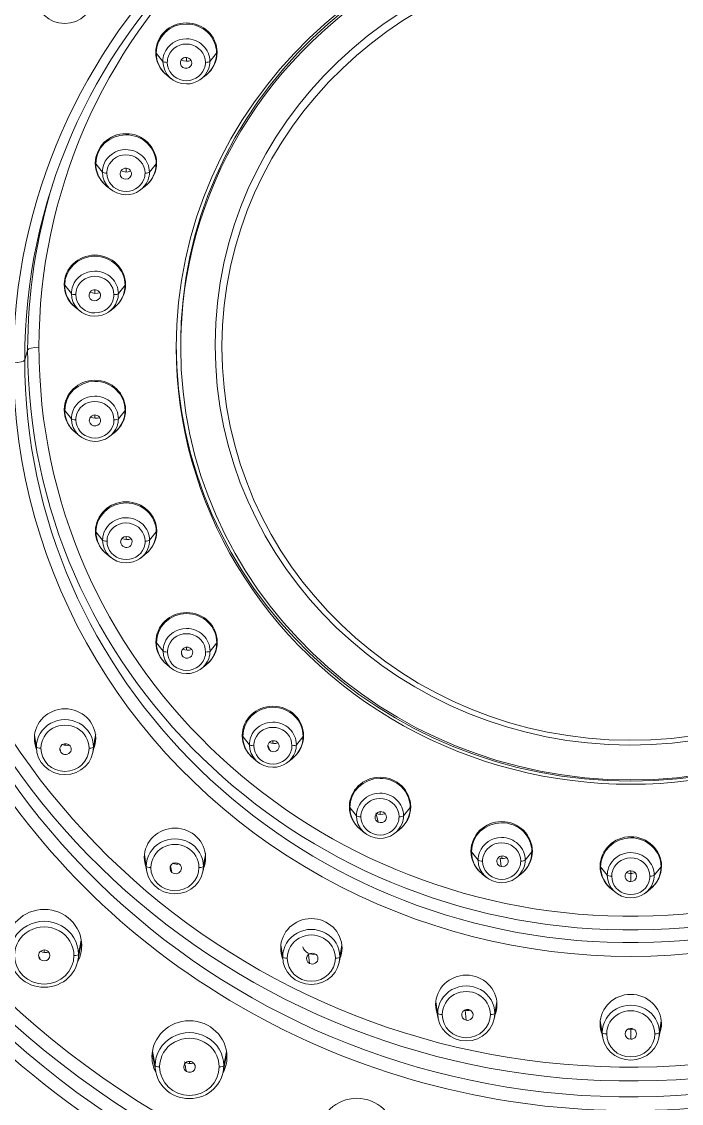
# Model space of a CAD drawing. Extents: x 12185 to 15344, y -91 to 2224.
# Drawn here: x 14121.05 to 14150.09, y 1134.63 to 1182.23 of the extents above; entities that cross this region are included whole.
import ezdxf

# ---------------------------------------------------------------- set-up
doc = ezdxf.new("R2010")
doc.units = 0
doc.header["$LTSCALE"] = 10
doc.header["$MEASUREMENT"] = 0
doc.layers.add('1', color=7, linetype='CONTINUOUS')

msp = doc.modelspace()

# ---------------------------------------------------------------- linework, layer by layer
at = {"layer": '1', "color": 7, "linetype": 'Continuous', "lineweight": 13}
for p, q in [((14126.976, 1180.846), (14126.957, 1180.949)), ((14126.976, 1180.846), (14127.268, 1180.478)), ((14128.306, 1180.654), (14128.306, 1180.48)), ((14129.633, 1180.846), (14129.337, 1180.478)), ((14129.633, 1180.846), (14129.652, 1180.946)), ((14124.317, 1175.971), (14124.298, 1176.074)), ((14124.317, 1175.971), (14124.609, 1175.603)), ((14125.647, 1175.774), (14125.647, 1175.609)), ((14126.974, 1175.971), (14126.678, 1175.603)), ((14126.974, 1175.971), (14126.994, 1176.071)), ((14122.949, 1170.625), (14122.93, 1170.728)), ((14122.949, 1170.625), (14123.241, 1170.257)), ((14125.606, 1170.625), (14125.31, 1170.257)), ((14125.606, 1170.625), (14125.625, 1170.725)), ((14124.279, 1170.426), (14124.279, 1170.269)), ((14121.318, 1167.774), (14121.189, 1167.34)), ((14122.932, 1165.222), (14122.951, 1165.119)), ((14123.243, 1164.751), (14122.951, 1165.119)), ((14124.281, 1164.919), (14124.281, 1164.771)), ((14125.312, 1164.751), (14125.608, 1165.119)), ((14125.627, 1165.219), (14125.608, 1165.119)), ((14124.323, 1159.773), (14124.304, 1159.876)), ((14124.323, 1159.773), (14124.615, 1159.405)), ((14125.654, 1159.573), (14125.653, 1159.434)), ((14126.98, 1159.773), (14126.684, 1159.405)), ((14126.98, 1159.773), (14127, 1159.873)), ((14126.967, 1155.001), (14126.986, 1154.898)), ((14127.278, 1154.53), (14126.986, 1154.898)), ((14129.347, 1154.53), (14129.643, 1154.898)), ((14129.662, 1154.998), (14129.643, 1154.898)), ((14128.127, 1154.322), (14128.084, 1154.432)), ((14128.316, 1154.7), (14128.316, 1154.569)), ((14121.703, 1150.303), (14121.621, 1150.832)), ((14130.784, 1150.777), (14130.765, 1150.879)), ((14130.784, 1150.777), (14131.076, 1150.409)), ((14132.114, 1150.583), (14132.114, 1150.459)), ((14133.441, 1150.777), (14133.145, 1150.409)), ((14133.441, 1150.777), (14133.461, 1150.876)), ((14122.781, 1150.078), (14122.739, 1150.253)), ((14122.965, 1150.456), (14122.965, 1150.387)), ((14131.972, 1150.162), (14131.893, 1150.393)), ((14135.478, 1147.752), (14135.497, 1147.649)), ((14138.174, 1147.749), (14138.154, 1147.649)), ((14135.789, 1147.281), (14135.497, 1147.649)), ((14136.742, 1147.008), (14136.652, 1147.359)), ((14136.828, 1147.461), (14136.827, 1147.343)), ((14137.858, 1147.281), (14138.154, 1147.649)), ((14140.851, 1145.697), (14140.832, 1145.799)), ((14143.508, 1145.697), (14143.528, 1145.796)), ((14126.541, 1145.054), (14126.459, 1145.583)), ((14140.851, 1145.697), (14141.144, 1145.329)), ((14142.157, 1145.043), (14142.107, 1145.413)), ((14142.182, 1145.516), (14142.181, 1145.401)), ((14143.508, 1145.697), (14143.213, 1145.329)), ((14127.668, 1144.791), (14127.61, 1145.08)), ((14127.803, 1145.211), (14127.803, 1145.156)), ((14146.535, 1145.033), (14146.516, 1145.136)), ((14146.535, 1145.033), (14146.827, 1144.665)), ((14147.866, 1144.863), (14147.865, 1144.745)), ((14149.192, 1145.033), (14148.896, 1144.665)), ((14149.192, 1145.033), (14149.212, 1145.133)), ((14147.865, 1144.745), (14147.862, 1144.382)), ((14123.557, 1141.185), (14123.679, 1141.812)), ((14132.462, 1141.599), (14132.544, 1141.07)), ((14135.146, 1141.594), (14135.061, 1141.07)), ((14122.051, 1141.266), (14122.051, 1141.376)), ((14133.729, 1140.783), (14133.673, 1141.172)), ((14133.806, 1141.235), (14133.806, 1141.189)), ((14139.282, 1139.112), (14139.363, 1138.583)), ((14141.966, 1139.107), (14141.88, 1138.583)), ((14140.611, 1138.286), (14140.579, 1138.725)), ((14140.625, 1138.757), (14140.625, 1138.717)), ((14146.521, 1138.267), (14146.603, 1137.738)), ((14149.205, 1138.262), (14149.119, 1137.738)), ((14147.864, 1137.881), (14147.861, 1137.445)), ((14147.865, 1137.928), (14147.865, 1137.881)), ((14126.929, 1136.285), (14126.811, 1136.919)), ((14129.949, 1136.285), (14130.071, 1136.912)), ((14128.443, 1136.377), (14128.443, 1136.475))]:
    msp.add_line(p, q, dxfattribs=at)
at = {"layer": '1', "color": 7, "linetype": 'Continuous', "lineweight": 18}
for p, q in [((14128.494, 1180.277), (14128.515, 1180.312)), ((14127.45, 1179.868), (14127.638, 1179.717)), ((14128.961, 1179.711), (14129.15, 1179.86)), ((14124.791, 1174.993), (14124.979, 1174.842)), ((14126.302, 1174.835), (14126.491, 1174.985)), ((14123.423, 1169.647), (14123.61, 1169.496)), ((14124.934, 1169.49), (14125.123, 1169.639)), ((14127.856, 1168.037), (14127.855, 1167.9)), ((14123.425, 1164.141), (14123.613, 1163.989)), ((14124.936, 1163.983), (14125.125, 1164.133)), ((14124.797, 1158.795), (14124.985, 1158.643)), ((14126.308, 1158.637), (14126.497, 1158.787)), ((14127.46, 1153.92), (14127.647, 1153.768)), ((14128.971, 1153.762), (14129.159, 1153.912)), ((14121.616, 1150.771), (14121.717, 1150.123)), ((14124.204, 1150.112), (14124.311, 1150.758)), ((14131.258, 1149.799), (14131.446, 1149.647)), ((14132.769, 1149.641), (14132.958, 1149.791)), ((14135.971, 1146.671), (14136.159, 1146.52)), ((14137.482, 1146.513), (14137.671, 1146.663)), ((14126.454, 1145.522), (14126.555, 1144.874)), ((14129.042, 1144.863), (14129.149, 1145.509)), ((14141.326, 1144.718), (14141.513, 1144.567)), ((14142.836, 1144.561), (14143.025, 1144.711)), ((14147.009, 1144.055), (14147.197, 1143.904)), ((14148.52, 1143.897), (14148.709, 1144.047)), ((14123.53, 1140.911), (14123.691, 1141.722)), ((14132.457, 1141.538), (14132.558, 1140.891)), ((14135.045, 1140.879), (14135.152, 1141.526)), ((14139.276, 1139.051), (14139.377, 1138.404)), ((14141.864, 1138.392), (14141.972, 1139.039)), ((14146.516, 1138.206), (14146.617, 1137.559)), ((14149.104, 1137.547), (14149.211, 1138.194)), ((14126.799, 1136.836), (14126.953, 1136.025)), ((14129.922, 1136.011), (14130.083, 1136.821))]:
    msp.add_line(p, q, dxfattribs=at)
for centre, major_axis, ratio, start_param, end_param in [((14147.84, 1164.676), (63.725, -0.283), 0.961683, 1.019372, 4.160314), ((14147.84, 1164.497), (-62.049, 0.276), 0.961673, 4.717025, 7.302344), ((14147.841, 1164.873), (49.268, -0.227), 0.961631, 0.018098, 3.146385), ((14147.845, 1165.696), (40.068, -0.185), 0.961631, 0.021159, 3.146385), ((14147.849, 1166.519), (32.869, -0.151), 0.961631, 0.024751, 3.146385), ((14147.853, 1167.34), (26.663, -0.123), 0.961631, 0.029403, 3.146385), ((14147.855, 1167.9), (20, -0.092), 0.961631, 0.004793, 3.146385), ((14147.856, 1168.037), (19.8, -0.091), 0.961631, 0.004793, 3.146385), ((14147.855, 1167.9), (-19.8, 0.091), 0.961631, 3.146385, 6.287978), ((14147.856, 1167.978), (-18.287, 0.084), 0.961631, 3.146385, 6.28362), ((14147.855, 1167.9), (-17.988, 0.083), 0.961631, 3.146385, 6.28362), ((14122.949, 1183.353), (-1.258, 0.006), 0.961631, 0.004793, 3.146385), ((14128.305, 1180.874), (1.35, -0.006), 0.961631, 0.004793, 3.146385), ((14128.304, 1180.846), (-1.328, 0.006), 0.961631, 4.717182, 6.287978), ((14128.304, 1180.846), (-1.328, 0.006), 0.961631, 3.146385, 4.717182), ((14128.303, 1180.478), (-1.034, 0.005), 0.961631, 4.717182, 5.944012), ((14128.303, 1180.478), (-1.034, 0.005), 0.961631, 3.146385, 4.717182), ((14128.305, 1180.874), (1.35, -0.006), 0.961631, 3.146385, 3.982835), ((14128.304, 1180.846), (-1.328, 0.006), 0.961631, 0.004793, 0.876781), ((14128.303, 1180.478), (-1.034, 0.005), 0.961631, 5.944012, 6.287978), ((14128.287, 1180.413), (-0.251, 0.002), 0.961577, 5.686806, 8.828398), ((14128.321, 1180.969), (-0.508, 0.003), 0.961577, 1.07264, 1.966177), ((14128.287, 1180.413), (-0.251, 0.002), 0.961577, 2.545213, 5.686806), ((14128.304, 1180.846), (-1.328, 0.006), 0.961631, 2.2648, 3.146385), ((14128.305, 1180.874), (1.35, -0.006), 0.961631, 5.413585, 6.287978), ((14128.303, 1180.478), (-1.034, 0.005), 0.961631, 0.004793, 1.575589), ((14128.303, 1180.478), (-1.034, 0.005), 0.961631, 1.575589, 2.802419), ((14128.303, 1180.478), (-1.034, 0.005), 0.961631, 2.802419, 3.146385), ((14125.646, 1175.999), (1.35, -0.006), 0.961631, 0.004793, 3.146385), ((14125.646, 1175.971), (-1.328, 0.006), 0.961631, 4.717182, 6.287978), ((14125.646, 1175.971), (-1.328, 0.006), 0.961631, 3.146385, 4.717182), ((14125.644, 1175.603), (-1.034, 0.005), 0.961631, 4.717182, 5.944012), ((14125.644, 1175.603), (-1.034, 0.005), 0.961631, 3.146385, 4.717182), ((14125.646, 1175.999), (1.35, -0.006), 0.961631, 3.146385, 3.977876), ((14125.646, 1175.971), (-1.328, 0.006), 0.961631, 0.004793, 0.876781), ((14125.644, 1175.603), (-1.034, 0.005), 0.961631, 5.944012, 6.287978), ((14125.634, 1175.534), (-0.251, 0.001), 0.961519, 2.786393, 5.927986), ((14125.646, 1175.971), (-1.328, 0.006), 0.961631, 2.2648, 3.146385), ((14125.646, 1175.999), (1.35, -0.006), 0.961631, 5.446031, 6.287978), ((14125.644, 1175.603), (-1.034, 0.005), 0.961631, 0.004793, 1.575589), ((14125.634, 1175.534), (-0.251, 0.001), 0.961519, 5.927986, 9.069578), ((14125.671, 1176.097), (-0.508, 0.003), 0.961519, 1.073879, 1.951365), ((14125.644, 1175.603), (-1.034, 0.005), 0.961631, 2.802419, 3.146385), ((14147.855, 1167.774), (-26.537, 0.122), 0.961631, 5.998927, 6.287978), ((14125.644, 1175.603), (-1.034, 0.005), 0.961631, 1.575589, 2.802419), ((14124.277, 1170.653), (1.35, -0.006), 0.961631, 0.004793, 3.146385), ((14124.277, 1170.625), (-1.328, 0.006), 0.961631, 4.717182, 6.287978), ((14124.277, 1170.625), (-1.328, 0.006), 0.961631, 3.146385, 4.717182), ((14124.276, 1170.257), (-1.034, 0.005), 0.961631, 4.717182, 5.944012), ((14124.276, 1170.257), (-1.034, 0.005), 0.961631, 3.146385, 4.717182), ((14124.277, 1170.653), (1.35, -0.006), 0.961631, 3.146385, 3.950731), ((14124.277, 1170.625), (-1.328, 0.006), 0.961631, 0.004793, 0.876781), ((14124.276, 1170.257), (-1.034, 0.005), 0.961631, 5.944012, 6.287978), ((14124.277, 1170.625), (-1.328, 0.006), 0.961631, 2.2648, 3.146385), ((14124.277, 1170.653), (1.35, -0.006), 0.961631, 5.459039, 6.287978), ((14124.276, 1170.257), (-1.034, 0.005), 0.961631, 0.004793, 1.575589), ((14124.272, 1170.185), (-0.251, 0.001), 0.961486, 6.168873, 9.310465), ((14124.272, 1170.185), (-0.251, 0.001), 0.961486, 3.02728, 6.168873), ((14124.312, 1170.757), (-0.508, 0.003), 0.961486, 1.079541, 1.938816), ((14124.276, 1170.257), (-1.034, 0.005), 0.961631, 2.802419, 3.146385), ((14124.276, 1170.257), (-1.034, 0.005), 0.961631, 1.575589, 2.802419), ((14147.855, 1167.774), (-26.537, 0.122), 0.961631, 0.004793, 0.029403), ((14147.855, 1167.774), (-26.537, 0.122), 0.961631, 0.029403, 3.146385), ((14147.855, 1167.9), (20, -0.092), 0.961631, 3.146385, 6.287978), ((14147.856, 1168.037), (-20, 0.092), 0.961631, 0.004793, 3.146385), ((14147.855, 1167.9), (-19.8, 0.091), 0.961631, 0.004793, 3.146385), ((14147.856, 1167.978), (-18.287, 0.084), 0.961631, 0.000434, 0.004793), ((14147.856, 1167.978), (-18.287, 0.084), 0.961631, 0.004793, 3.142027), ((14147.855, 1167.9), (17.988, -0.083), 0.961631, 3.142027, 3.146385), ((14147.855, 1167.9), (-17.988, 0.083), 0.961631, 0.004793, 3.142027), ((14147.853, 1167.34), (26.663, -0.123), 0.961631, 3.170996, 6.287978), ((14147.851, 1167.086), (-32.731, 0.151), 0.961631, 0.024751, 3.146385), ((14147.848, 1166.263), (-39.931, 0.184), 0.961631, 0.021159, 3.146385), ((14147.849, 1166.519), (32.869, -0.151), 0.961631, 3.166344, 6.287978), ((14124.28, 1165.147), (1.35, -0.006), 0.961631, 0.004793, 3.146385), ((14124.279, 1165.119), (-1.328, 0.006), 0.961631, 4.717182, 6.287978), ((14124.279, 1165.119), (-1.328, 0.006), 0.961631, 3.146385, 4.717182), ((14147.844, 1165.44), (-49.131, 0.226), 0.961631, 0.018098, 3.146385), ((14147.845, 1165.696), (40.068, -0.185), 0.961631, 3.162751, 6.287978), ((14124.278, 1164.751), (-1.034, 0.005), 0.961631, 4.717182, 5.944012), ((14124.278, 1164.751), (-1.034, 0.005), 0.961631, 3.146385, 4.717182), ((14147.841, 1164.873), (49.268, -0.227), 0.961631, 3.159691, 6.287978), ((14124.28, 1165.147), (1.35, -0.006), 0.961631, 3.146385, 4.009244), ((14124.279, 1165.119), (-1.328, 0.006), 0.961631, 0.004793, 0.876781), ((14124.278, 1164.751), (-1.034, 0.005), 0.961631, 5.944012, 6.287978), ((14124.282, 1164.678), (-0.251, 0.001), 0.961487, 3.268065, 6.409658), ((14124.321, 1165.258), (-0.508, 0.002), 0.961487, 1.089418, 1.929107), ((14124.279, 1165.119), (-1.328, 0.006), 0.961631, 2.2648, 3.146385), ((14124.28, 1165.147), (1.35, -0.006), 0.961631, 5.430274, 6.287978), ((14124.278, 1164.751), (-1.034, 0.005), 0.961631, 0.004793, 1.575589), ((14124.282, 1164.678), (-0.251, 0.001), 0.961487, 0.126473, 3.268065), ((14124.278, 1164.751), (-1.034, 0.005), 0.961631, 1.575589, 2.802419), ((14124.278, 1164.751), (-1.034, 0.005), 0.961631, 2.802419, 3.146385), ((14125.652, 1159.801), (1.35, -0.006), 0.961631, 0.004793, 3.146385), ((14125.652, 1159.773), (-1.328, 0.006), 0.961631, 4.717182, 6.287978), ((14125.652, 1159.773), (-1.328, 0.006), 0.961631, 3.146385, 4.717182), ((14125.65, 1159.405), (-1.034, 0.005), 0.961631, 4.717182, 5.944012), ((14125.65, 1159.405), (-1.034, 0.005), 0.961631, 3.146385, 4.717182), ((14125.652, 1159.801), (1.35, -0.006), 0.961631, 3.146385, 3.978318), ((14125.652, 1159.773), (-1.328, 0.006), 0.961631, 0.004793, 0.876781), ((14125.65, 1159.405), (-1.034, 0.005), 0.961631, 5.944012, 6.287978), ((14125.662, 1159.332), (-0.251, 0.001), 0.961521, 3.508963, 6.650555), ((14125.652, 1159.773), (-1.328, 0.006), 0.961631, 2.2648, 3.146385), ((14125.652, 1159.801), (1.35, -0.006), 0.961631, 5.445344, 6.287978), ((14125.65, 1159.405), (-1.034, 0.005), 0.961631, 0.004793, 1.575589), ((14125.662, 1159.332), (-0.251, 0.001), 0.961521, 0.36737, 3.508963), ((14125.699, 1159.921), (-0.508, 0.002), 0.961521, 1.102895, 1.922997), ((14125.65, 1159.405), (-1.034, 0.005), 0.961631, 2.802419, 3.146385), ((14125.65, 1159.405), (-1.034, 0.005), 0.961631, 1.575589, 2.802419), ((14128.314, 1154.926), (1.35, -0.006), 0.961631, 0.004793, 3.146385), ((14128.314, 1154.898), (-1.328, 0.006), 0.961631, 4.717182, 6.287978), ((14128.314, 1154.898), (-1.328, 0.006), 0.961631, 3.146385, 4.717182), ((14128.313, 1154.53), (-1.034, 0.005), 0.961631, 4.717182, 5.944012), ((14128.313, 1154.53), (-1.034, 0.005), 0.961631, 3.146385, 4.717182), ((14128.314, 1154.926), (1.35, -0.006), 0.961631, 3.146385, 4.010176), ((14128.314, 1154.898), (-1.328, 0.006), 0.961631, 0.004793, 0.876781), ((14128.313, 1154.53), (-1.034, 0.005), 0.961631, 5.944012, 6.287978), ((14128.314, 1154.898), (-1.328, 0.006), 0.961631, 2.2648, 3.146385), ((14128.314, 1154.926), (1.35, -0.006), 0.961631, 5.428163, 6.287978), ((14128.313, 1154.53), (-1.034, 0.005), 0.961631, 0.004793, 1.575589), ((14128.332, 1154.46), (-0.251, 0.001), 0.96158, 3.750162, 6.891754), ((14128.332, 1154.46), (-0.251, 0.001), 0.96158, 0.608569, 3.750162), ((14128.366, 1155.056), (-0.508, 0.001), 0.96158, 1.119224, 1.920624), ((14128.313, 1154.53), (-1.034, 0.005), 0.961631, 2.802419, 3.146385), ((14128.313, 1154.53), (-1.034, 0.005), 0.961631, 1.575589, 2.802419), ((14122.963, 1150.689), (1.35, -0.006), 0.961631, 0.004793, 3.146385), ((14132.113, 1150.805), (1.35, -0.006), 0.961631, 0.004793, 3.146385), ((14132.112, 1150.777), (-1.328, 0.006), 0.961631, 4.717182, 6.287978), ((14132.112, 1150.777), (-1.328, 0.006), 0.961631, 3.146385, 4.717182), ((14122.961, 1150.303), (-1.258, 0.006), 0.961631, 3.146385, 6.287978), ((14132.111, 1150.409), (-1.034, 0.005), 0.961631, 4.717182, 5.944012), ((14132.111, 1150.409), (-1.034, 0.005), 0.961631, 3.146385, 4.717182), ((14122.963, 1150.689), (1.35, -0.006), 0.961631, 3.146385, 3.506982), ((14122.963, 1150.689), (1.35, -0.006), 0.961631, 5.91781, 6.287978), ((14132.113, 1150.805), (1.35, -0.006), 0.961631, 3.146385, 3.996874), ((14132.112, 1150.777), (-1.328, 0.006), 0.961631, 0.004793, 0.876781), ((14132.111, 1150.409), (-1.034, 0.005), 0.961631, 5.944012, 6.287978), ((14132.138, 1150.343), (-0.251, 0.001), 0.961651, 3.991784, 7.133377), ((14132.112, 1150.777), (-1.328, 0.006), 0.961631, 2.2648, 3.146385), ((14132.113, 1150.805), (1.35, -0.006), 0.961631, 5.408332, 6.287978), ((14122.961, 1150.303), (-1.258, 0.006), 0.961631, 0.004793, 3.146385), ((14122.987, 1150.216), (0.251, 0.001), 0.961424, 0.603064, 3.744655), ((14122.987, 1150.216), (0.251, 0.001), 0.961424, 3.744655, 6.886249), ((14123.051, 1150.833), (0.472, 0.001), 0.961424, 4.281031, 4.940864), ((14132.111, 1150.409), (-1.034, 0.005), 0.961631, 0.004793, 1.575589), ((14132.165, 1150.946), (-0.508, 0.001), 0.961651, 1.137252, 1.922503), ((14132.138, 1150.343), (-0.251, 0.001), 0.961651, 0.850191, 3.991784), ((14132.111, 1150.409), (-1.034, 0.005), 0.961631, 1.575589, 2.802419), ((14132.111, 1150.409), (-1.034, 0.005), 0.961631, 2.802419, 3.146385), ((14136.826, 1147.677), (1.35, -0.006), 0.961631, 0.004793, 3.146385), ((14136.826, 1147.649), (-1.328, 0.006), 0.961631, 4.717182, 6.287978), ((14136.826, 1147.649), (-1.328, 0.006), 0.961631, 3.146385, 4.717182), ((14136.824, 1147.281), (-1.034, 0.005), 0.961631, 4.717182, 5.944012), ((14136.824, 1147.281), (-1.034, 0.005), 0.961631, 3.146385, 4.717182), ((14136.826, 1147.677), (1.35, -0.006), 0.961631, 3.146385, 4.014496), ((14136.826, 1147.677), (1.35, -0.006), 0.961631, 5.408087, 6.287978), ((14136.826, 1147.649), (-1.328, 0.006), 0.961631, 0.004793, 0.876781), ((14136.824, 1147.281), (-1.034, 0.005), 0.961631, 5.944012, 6.287978), ((14136.824, 1147.281), (-1.034, 0.005), 0.961631, 0.004793, 1.575589), ((14136.858, 1147.221), (-0.251, 0.001), 0.961717, 4.233856, 7.375449), ((14136.878, 1147.829), (-0.508, 0.002), 0.961717, 1.092262, 1.928661), ((14136.858, 1147.221), (-0.251, 0.001), 0.961717, 1.092264, 4.233856), ((14136.826, 1147.649), (-1.328, 0.006), 0.961631, 2.2648, 3.146385), ((14136.824, 1147.281), (-1.034, 0.005), 0.961631, 2.802419, 3.146385), ((14127.801, 1145.44), (1.35, -0.006), 0.961631, 0.004793, 3.146385), ((14136.824, 1147.281), (-1.034, 0.005), 0.961631, 1.575589, 2.802419), ((14142.18, 1145.725), (1.35, -0.006), 0.961631, 0.004793, 3.146385), ((14142.18, 1145.697), (-1.328, 0.006), 0.961631, 4.717182, 6.287978), ((14142.18, 1145.697), (-1.328, 0.006), 0.961631, 3.146385, 4.717182), ((14127.799, 1145.054), (-1.258, 0.006), 0.961631, 3.146385, 6.287978), ((14142.178, 1145.329), (-1.034, 0.005), 0.961631, 4.717182, 5.944012), ((14142.178, 1145.329), (-1.034, 0.005), 0.961631, 3.146385, 4.717182), ((14147.864, 1145.061), (1.35, -0.006), 0.961631, 0.004793, 3.146385), ((14147.864, 1145.033), (-1.328, 0.006), 0.961631, 4.717182, 6.287978), ((14147.864, 1145.033), (-1.328, 0.006), 0.961631, 3.146385, 4.717182), ((14127.801, 1145.44), (1.35, -0.006), 0.961631, 3.146385, 3.506982), ((14127.801, 1145.44), (1.35, -0.006), 0.961631, 5.91781, 6.287978), ((14142.18, 1145.725), (1.35, -0.006), 0.961631, 3.146385, 3.963494), ((14142.18, 1145.697), (-1.328, 0.006), 0.961631, 0.004793, 0.876781), ((14142.178, 1145.329), (-1.034, 0.005), 0.961631, 5.944012, 6.287978), ((14142.178, 1145.329), (-1.034, 0.005), 0.961631, 0.004793, 1.575589), ((14142.217, 1145.277), (-0.25, 0.001), 0.961764, 4.476301, 7.617894), ((14142.228, 1145.888), (-0.508, 0.002), 0.961764, 1.334707, 1.938728), ((14142.217, 1145.277), (-0.25, 0.001), 0.961764, 1.334709, 4.476301), ((14142.18, 1145.697), (-1.328, 0.006), 0.961631, 2.2648, 3.146385), ((14142.18, 1145.725), (1.35, -0.006), 0.961631, 5.509747, 6.287978), ((14142.178, 1145.329), (-1.034, 0.005), 0.961631, 2.802419, 3.146385), ((14147.862, 1144.665), (-1.034, 0.005), 0.961631, 4.717182, 5.944012), ((14147.862, 1144.665), (-1.034, 0.005), 0.961631, 3.146385, 4.717182), ((14127.799, 1145.054), (-1.258, 0.006), 0.961631, 0.004793, 3.146385), ((14127.834, 1144.972), (0.251, 0.001), 0.961705, 0.844328, 3.98592), ((14127.834, 1144.972), (0.251, 0.001), 0.961705, 3.98592, 7.127514), ((14127.886, 1145.603), (0.472, 0.002), 0.961705, 4.326437, 4.934531), ((14142.178, 1145.329), (-1.034, 0.005), 0.961631, 1.575589, 2.802419), ((14147.864, 1145.061), (1.35, -0.006), 0.961631, 3.146385, 3.976944), ((14147.864, 1145.033), (-1.328, 0.006), 0.961631, 0.004793, 0.876781), ((14147.862, 1144.665), (-1.034, 0.005), 0.961631, 5.944012, 6.287978), ((14147.862, 1144.623), (-0.25, 0.001), 0.96178, 4.717202, 7.858795), ((14147.862, 1144.623), (-0.25, 0.001), 0.96178, 1.57561, 4.717202), ((14147.864, 1145.033), (-1.328, 0.006), 0.961631, 2.2648, 3.146385), ((14147.864, 1145.061), (1.35, -0.006), 0.961631, 5.430372, 6.287978), ((14147.862, 1144.665), (-1.034, 0.005), 0.961631, 0.004793, 1.575589), ((14147.864, 1145.234), (-0.508, 0.002), 0.96178, 1.189977, 1.575608), ((14147.864, 1145.234), (-0.508, 0.002), 0.96178, 1.575608, 1.952206), ((14147.862, 1144.665), (-1.034, 0.005), 0.961631, 2.802419, 3.146385), ((14147.862, 1144.665), (-1.034, 0.005), 0.961631, 1.575589, 2.802419), ((14122.048, 1141.572), (1.65, -0.008), 0.961631, 0.004793, 3.146385), ((14122.047, 1141.185), (-1.51, 0.007), 0.961631, 3.146385, 6.287978), ((14133.804, 1141.456), (1.35, -0.006), 0.961631, 0.004793, 3.146385), ((14133.802, 1141.07), (-1.258, 0.006), 0.961631, 3.146385, 6.287978), ((14122.048, 1141.572), (1.65, -0.008), 0.961631, 5.810505, 6.287978), ((14133.882, 1141.637), (0.472, 0.001), 0.961971, 3.422431, 4.228985), ((14122.047, 1141.185), (-1.51, 0.007), 0.961631, 0.004793, 3.146385), ((14122.048, 1141.134), (0.252, 0.003), 0.96162, 0.772315, 3.913908), ((14122.048, 1141.134), (0.252, 0.003), 0.96162, 3.913908, 7.0555), ((14122.13, 1141.787), (0.547, 0.007), 0.96162, 4.231255, 4.92751), ((14133.804, 1141.456), (1.35, -0.006), 0.961631, 3.146385, 3.506982), ((14133.802, 1141.07), (-1.258, 0.006), 0.961631, 0.004793, 3.146385), ((14133.845, 1140.997), (0.251, 0), 0.961971, 1.087396, 4.228987), ((14133.882, 1141.637), (0.472, 0.001), 0.961971, 4.228985, 4.938054), ((14133.845, 1140.997), (0.251, 0), 0.961971, 4.228987, 7.370581), ((14133.804, 1141.456), (1.35, -0.006), 0.961631, 5.91781, 6.287978), ((14140.624, 1138.97), (1.35, -0.006), 0.961631, 0.004793, 3.146385), ((14140.622, 1138.583), (-1.258, 0.006), 0.961631, 3.146385, 6.287978), ((14147.863, 1138.124), (1.35, -0.006), 0.961631, 0.004793, 3.146385), ((14140.624, 1138.97), (1.35, -0.006), 0.961631, 3.146385, 3.506982), ((14140.671, 1138.52), (-0.251, 0), 0.962158, 4.473579, 7.615171), ((14140.691, 1139.166), (-0.472, 0), 0.962158, 1.331983, 1.810783), ((14140.671, 1138.52), (-0.251, 0), 0.962158, 1.331986, 4.473579), ((14140.624, 1138.97), (1.35, -0.006), 0.961631, 5.91781, 6.287978), ((14147.861, 1137.738), (-1.258, 0.006), 0.961631, 3.146385, 6.287978), ((14128.44, 1136.672), (1.65, -0.008), 0.961631, 0.004793, 3.146385), ((14140.622, 1138.583), (-1.258, 0.006), 0.961631, 0.004793, 3.146385), ((14128.439, 1136.285), (-1.51, 0.007), 0.961631, 3.146385, 6.287978), ((14147.863, 1138.124), (1.35, -0.006), 0.961631, 3.146385, 3.506982), ((14147.861, 1137.738), (-1.258, 0.006), 0.961631, 0.004793, 3.146385), ((14147.861, 1137.686), (-0.251, 0.001), 0.962224, 4.71726, 7.858851), ((14147.864, 1138.335), (-0.472, 0.002), 0.962224, 1.306813, 1.575664), ((14147.861, 1137.686), (-0.251, 0.001), 0.962224, 1.575666, 4.71726), ((14147.864, 1138.335), (-0.472, 0.002), 0.962224, 1.575664, 1.835975), ((14147.863, 1138.124), (1.35, -0.006), 0.961631, 5.91781, 6.287978), ((14128.44, 1136.672), (1.65, -0.008), 0.961631, 3.146385, 3.614286), ((14128.439, 1136.285), (-1.51, 0.007), 0.961631, 0.004793, 3.146385), ((14128.441, 1136.233), (0.252, 0.003), 0.962207, 0.998356, 4.13995), ((14128.503, 1136.901), (0.547, 0.006), 0.962207, 4.139948, 4.941201), ((14128.441, 1136.233), (0.252, 0.003), 0.962207, 4.13995, 7.281542), ((14128.44, 1136.672), (1.65, -0.008), 0.961631, 5.810505, 6.287978), ((14135.806, 1133.261), (1.65, -0.008), 0.961631, 0.004793, 3.146385)]:
    msp.add_ellipse(centre, major_axis=major_axis, ratio=ratio, start_param=start_param, end_param=end_param, dxfattribs=at)
at = {"layer": '1', "color": 7, "linetype": 'Continuous', "lineweight": 13}
for centre, major_axis, ratio, start_param, end_param in [((14147.841, 1164.745), (49.767, -0.229), 0.961631, 0.004793, 3.146385), ((14147.844, 1165.568), (48.632, -0.224), 0.961631, 2.067259, 3.146385), ((14147.844, 1165.568), (40.567, -0.187), 0.961631, 0.004793, 3.146385), ((14147.848, 1166.391), (39.432, -0.182), 0.961631, 2.068065, 3.146385), ((14147.848, 1166.391), (33.367, -0.154), 0.961631, 0.004793, 3.146385), ((14147.852, 1167.214), (32.232, -0.149), 0.961631, 2.069031, 3.146385), ((14147.852, 1167.214), (27.161, -0.125), 0.961631, 0.004793, 3.146385), ((14147.855, 1167.9), (-26.038, 0.12), 0.961631, 3.170996, 6.287978), ((14128.303, 1180.435), (-0.839, 0.004), 0.961631, 3.146385, 5.944012), ((14128.303, 1180.435), (-0.839, 0.004), 0.961631, 5.944012, 6.287978), ((14127.464, 1180.49), (0.2, 0), 0.274342, 3.356111, 4.711022), ((14128.303, 1180.435), (-0.839, 0.004), 0.961631, 0.004793, 2.802419), ((14128.303, 1180.435), (-0.839, 0.004), 0.961631, 2.802419, 3.146385), ((14129.142, 1180.49), (-0.2, 0), 0.274342, 1.569429, 2.92434), ((14125.644, 1175.56), (-0.839, 0.004), 0.961631, 3.146385, 5.944012), ((14125.644, 1175.56), (-0.839, 0.004), 0.961631, 5.944012, 6.287978), ((14124.805, 1175.615), (0.2, 0), 0.274342, 3.356111, 4.711022), ((14125.644, 1175.56), (-0.839, 0.004), 0.961631, 0.004793, 2.802419), ((14125.644, 1175.56), (-0.839, 0.004), 0.961631, 2.802419, 3.146385), ((14126.483, 1175.615), (-0.2, 0), 0.274342, 1.569429, 2.92434), ((14124.275, 1170.214), (-0.839, 0.004), 0.961631, 3.146385, 5.944012), ((14123.437, 1170.269), (0.2, 0), 0.274342, 3.356111, 4.711022), ((14124.275, 1170.214), (-0.839, 0.004), 0.961631, 5.944012, 6.287978), ((14124.275, 1170.214), (-0.839, 0.004), 0.961631, 0.004793, 2.802419), ((14124.275, 1170.214), (-0.839, 0.004), 0.961631, 2.802419, 3.146385), ((14125.115, 1170.269), (-0.2, 0), 0.274342, 1.569429, 2.92434), ((14121.816, 1167.763), (-0.5, 0), 0.274342, 4.711022, 6.201988), ((14147.855, 1167.9), (-26.038, 0.12), 0.961631, 0.004793, 0.029403), ((14147.855, 1167.9), (-26.038, 0.12), 0.961631, 0.029403, 3.146385), ((14147.852, 1167.214), (32.232, -0.149), 0.961631, 3.166344, 6.287978), ((14120.691, 1167.351), (0.5, 0), 0.274342, 4.711022, 6.201988), ((14147.852, 1167.214), (27.161, -0.125), 0.961631, 3.146385, 6.287978), ((14147.853, 1167.34), (26.663, -0.123), 0.961631, 3.146385, 3.170996), ((14147.848, 1166.391), (39.432, -0.182), 0.961631, 3.162696, 6.287978), ((14147.848, 1166.391), (33.367, -0.154), 0.961631, 3.146385, 6.287978), ((14147.844, 1165.568), (48.632, -0.224), 0.961631, 3.159651, 6.287978), ((14147.844, 1165.568), (40.567, -0.187), 0.961631, 3.146385, 6.287978), ((14124.278, 1164.708), (-0.839, 0.004), 0.961631, 3.146385, 5.944012), ((14124.278, 1164.708), (-0.839, 0.004), 0.961631, 5.944012, 6.287978), ((14147.841, 1164.745), (49.767, -0.229), 0.961631, 3.146385, 6.287978), ((14123.439, 1164.763), (-0.2, 0), 0.274342, 0.214518, 1.569429), ((14124.278, 1164.708), (-0.839, 0.004), 0.961631, 0.004793, 2.802419), ((14124.278, 1164.708), (-0.839, 0.004), 0.961631, 2.802419, 3.146385), ((14125.117, 1164.763), (0.2, 0), 0.274342, 4.711022, 6.065932), ((14125.65, 1159.362), (-0.839, 0.004), 0.961631, 3.146385, 5.944012), ((14125.65, 1159.362), (-0.839, 0.004), 0.961631, 5.944012, 6.287978), ((14124.811, 1159.417), (0.2, 0), 0.274342, 3.356111, 4.711022), ((14125.65, 1159.362), (-0.839, 0.004), 0.961631, 0.004793, 2.802419), ((14125.65, 1159.362), (-0.839, 0.004), 0.961631, 2.802419, 3.146385), ((14126.489, 1159.417), (-0.2, 0), 0.274342, 1.569429, 2.92434), ((14128.312, 1154.487), (-0.839, 0.004), 0.961631, 3.146385, 5.944012), ((14127.473, 1154.542), (-0.2, 0), 0.274342, 0.214518, 1.569429), ((14128.312, 1154.487), (-0.839, 0.004), 0.961631, 5.944012, 6.287978), ((14128.312, 1154.487), (-0.839, 0.004), 0.961631, 0.004793, 2.802419), ((14128.312, 1154.487), (-0.839, 0.004), 0.961631, 2.802419, 3.146385), ((14129.152, 1154.542), (0.2, 0), 0.274342, 4.711022, 6.065932), ((14122.961, 1150.25), (-1.059, 0.005), 0.961631, 3.146385, 6.287978), ((14132.111, 1150.366), (-0.839, 0.004), 0.961631, 3.146385, 5.944012), ((14132.111, 1150.366), (-0.839, 0.004), 0.961631, 5.944012, 6.287978), ((14121.903, 1150.305), (0.2, 0), 0.274342, 3.183859, 4.711022), ((14122.961, 1150.25), (-1.059, 0.005), 0.961631, 0.004793, 3.146385), ((14124.02, 1150.305), (-0.2, 0), 0.274342, 1.569429, 3.096592), ((14131.272, 1150.421), (0.2, 0), 0.274342, 3.356111, 4.711022), ((14132.111, 1150.366), (-0.839, 0.004), 0.961631, 0.004793, 2.802419), ((14132.111, 1150.366), (-0.839, 0.004), 0.961631, 2.802419, 3.146385), ((14132.95, 1150.421), (-0.2, 0), 0.274342, 1.569429, 2.92434), ((14136.824, 1147.238), (-0.839, 0.004), 0.961631, 3.146385, 5.944012), ((14135.985, 1147.293), (-0.2, 0), 0.274342, 0.214518, 1.569429), ((14136.824, 1147.238), (-0.839, 0.004), 0.961631, 5.944012, 6.287978), ((14136.824, 1147.238), (-0.839, 0.004), 0.961631, 0.004793, 2.802419), ((14136.824, 1147.238), (-0.839, 0.004), 0.961631, 2.802419, 3.146385), ((14137.663, 1147.293), (0.2, 0), 0.274342, 4.711022, 6.065932), ((14127.799, 1145.001), (-1.059, 0.005), 0.961631, 3.146385, 6.287978), ((14142.178, 1145.286), (-0.839, 0.004), 0.961631, 3.146385, 5.944012), ((14141.339, 1145.341), (0.2, 0), 0.274342, 3.356111, 4.711022), ((14142.178, 1145.286), (-0.839, 0.004), 0.961631, 5.944012, 6.287978), ((14143.017, 1145.341), (-0.2, 0), 0.274342, 1.569429, 2.92434), ((14147.862, 1144.622), (-0.839, 0.004), 0.961631, 3.146385, 5.944012), ((14126.741, 1145.056), (0.2, 0), 0.274342, 3.183859, 4.711022), ((14127.799, 1145.001), (-1.059, 0.005), 0.961631, 0.004793, 3.146385), ((14128.858, 1145.056), (-0.2, 0), 0.274342, 1.569429, 3.096592), ((14142.178, 1145.286), (-0.839, 0.004), 0.961631, 0.004793, 2.802419), ((14142.178, 1145.286), (-0.839, 0.004), 0.961631, 2.802419, 3.146385), ((14147.862, 1144.622), (-0.839, 0.004), 0.961631, 5.944012, 6.287978), ((14147.023, 1144.677), (0.2, 0), 0.274342, 3.356111, 4.711022), ((14147.862, 1144.622), (-0.839, 0.004), 0.961631, 0.004793, 2.802419), ((14147.862, 1144.622), (-0.839, 0.004), 0.961631, 2.802419, 3.146385), ((14148.701, 1144.677), (-0.2, 0), 0.274342, 1.569429, 2.92434), ((14122.046, 1141.133), (-1.31, 0.006), 0.961631, 3.146385, 6.287978), ((14133.802, 1141.018), (-1.059, 0.005), 0.961631, 3.146385, 6.287978), ((14122.046, 1141.133), (-1.31, 0.006), 0.961631, 0.004793, 3.146385), ((14123.357, 1141.188), (-0.2, 0), 0.274342, 1.569429, 3.087865), ((14132.744, 1141.072), (-0.2, 0), 0.274342, 0.042266, 1.569429), ((14133.802, 1141.018), (-1.059, 0.005), 0.961631, 0.004793, 3.146385), ((14134.861, 1141.072), (0.2, 0), 0.274342, 4.711022, 6.238185), ((14140.622, 1138.531), (-1.059, 0.005), 0.961631, 3.146385, 6.287978), ((14147.861, 1137.686), (-1.059, 0.005), 0.961631, 3.146385, 6.287978), ((14139.563, 1138.586), (-0.2, 0), 0.274342, 0.042266, 1.569429), ((14140.622, 1138.531), (-1.059, 0.005), 0.961631, 0.004793, 3.146385), ((14141.68, 1138.586), (0.2, 0), 0.274342, 4.711022, 6.238185), ((14146.803, 1137.74), (-0.2, 0), 0.274342, 0.042266, 1.569429), ((14147.861, 1137.686), (-1.059, 0.005), 0.961631, 0.004793, 3.146385), ((14148.92, 1137.74), (0.2, 0), 0.274342, 4.711022, 6.238185), ((14128.438, 1136.233), (-1.31, 0.006), 0.961631, 3.146385, 6.287978), ((14127.128, 1136.287), (0.2, 0), 0.274342, 3.192585, 4.711022), ((14129.749, 1136.287), (-0.2, 0), 0.274342, 1.569429, 3.087865), ((14128.438, 1136.233), (-1.31, 0.006), 0.961631, 0.004793, 3.146385)]:
    msp.add_ellipse(centre, major_axis=major_axis, ratio=ratio, start_param=start_param, end_param=end_param, dxfattribs=at)
at = {"layer": '1', "color": 7, "linetype": 'Continuous', "lineweight": 18}
for points, knots in [([(14147.782, 1227.607), (14146.036, 1227.606), (14144.291, 1227.537), (14140.811, 1227.264), (14139.076, 1227.06), (14135.631, 1226.518), (14133.919, 1226.18), (14130.531, 1225.372), (14128.853, 1224.902), (14125.543, 1223.834), (14123.911, 1223.236), (14120.701, 1221.915), (14119.124, 1221.192), (14116.036, 1219.626), (14114.525, 1218.783), (14111.578, 1216.982), (14110.143, 1216.024), (14107.356, 1214.001), (14106.006, 1212.935), (14103.399, 1210.702), (14102.142, 1209.535), (14099.731, 1207.107), (14098.576, 1205.846), (14096.377, 1203.239), (14095.331, 1201.892), (14093.358, 1199.123), (14092.429, 1197.7), (14090.694, 1194.786), (14089.888, 1193.295), (14088.403, 1190.256), (14087.724, 1188.708), (14086.499, 1185.564), (14085.952, 1183.968), (14084.995, 1180.738), (14084.584, 1179.105), (14083.901, 1175.812), (14083.628, 1174.152), (14083.223, 1170.817), (14083.091, 1169.141), (14082.967, 1165.785), (14082.976, 1164.104), (14083.134, 1160.75), (14083.283, 1159.075), (14083.722, 1155.743), (14084.012, 1154.086), (14084.729, 1150.799), (14085.156, 1149.169), (14086.147, 1145.949), (14086.709, 1144.357), (14087.967, 1141.224), (14088.661, 1139.681), (14090.177, 1136.656), (14090.999, 1135.172), (14092.763, 1132.274), (14093.707, 1130.859), (14095.709, 1128.106), (14096.768, 1126.769), (14098.994, 1124.181), (14100.162, 1122.93), (14102.598, 1120.523), (14103.866, 1119.367), (14106.496, 1117.157), (14107.858, 1116.103), (14110.664, 1114.104), (14112.11, 1113.159), (14113.592, 1112.272)], [0, 0, 0, 0, 0.03125, 0.03125, 0.0625, 0.0625, 0.09375, 0.09375, 0.125, 0.125, 0.15625, 0.15625, 0.1875, 0.1875, 0.21875, 0.21875, 0.25, 0.25, 0.28125, 0.28125, 0.3125, 0.3125, 0.34375, 0.34375, 0.375, 0.375, 0.40625, 0.40625, 0.4375, 0.4375, 0.46875, 0.46875, 0.5, 0.5, 0.53125, 0.53125, 0.5625, 0.5625, 0.59375, 0.59375, 0.625, 0.625, 0.65625, 0.65625, 0.6875, 0.6875, 0.71875, 0.71875, 0.75, 0.75, 0.78125, 0.78125, 0.8125, 0.8125, 0.84375, 0.84375, 0.875, 0.875, 0.90625, 0.90625, 0.9375, 0.9375, 0.96875, 0.96875, 1, 1, 1, 1]), ([(14114.728, 1113.355), (14112.984, 1114.398), (14111.294, 1115.523), (14108.036, 1117.927), (14106.468, 1119.206), (14103.47, 1121.905), (14102.041, 1123.326), (14099.332, 1126.295), (14098.054, 1127.843), (14095.662, 1131.053), (14094.548, 1132.714), (14092.494, 1136.134), (14091.554, 1137.892), (14089.859, 1141.489), (14089.103, 1143.327), (14087.782, 1147.066), (14087.217, 1148.967), (14086.284, 1152.812), (14085.915, 1154.757), (14085.378, 1158.672), (14085.21, 1160.642), (14085.074, 1164.588), (14085.107, 1166.564), (14085.375, 1170.504), (14085.609, 1172.468), (14086.277, 1176.364), (14086.71, 1178.296), (14087.772, 1182.109), (14088.4, 1183.991), (14089.845, 1187.686), (14090.662, 1189.5), (14092.477, 1193.041), (14093.475, 1194.768), (14095.642, 1198.121), (14096.812, 1199.746), (14099.31, 1202.878), (14100.64, 1204.385), (14103.445, 1207.267), (14104.922, 1208.641), (14108.008, 1211.244), (14109.618, 1212.473), (14112.954, 1214.773), (14114.681, 1215.843), (14118.236, 1217.817), (14120.064, 1218.72), (14123.804, 1220.349), (14125.715, 1221.076), (14129.602, 1222.344), (14131.578, 1222.887), (14135.576, 1223.783), (14137.598, 1224.137), (14141.669, 1224.652), (14143.717, 1224.813), (14147.82, 1224.942), (14149.875, 1224.909), (14153.972, 1224.651), (14156.014, 1224.425), (14160.065, 1223.781), (14162.074, 1223.364), (14166.04, 1222.342), (14167.997, 1221.737), (14171.839, 1220.346), (14173.725, 1219.559), (14177.408, 1217.813), (14179.205, 1216.853), (14180.948, 1215.81)], [0, 0, 0, 0, 0.03125, 0.03125, 0.0625, 0.0625, 0.09375, 0.09375, 0.125, 0.125, 0.15625, 0.15625, 0.1875, 0.1875, 0.21875, 0.21875, 0.25, 0.25, 0.28125, 0.28125, 0.3125, 0.3125, 0.34375, 0.34375, 0.375, 0.375, 0.40625, 0.40625, 0.4375, 0.4375, 0.46875, 0.46875, 0.5, 0.5, 0.53125, 0.53125, 0.5625, 0.5625, 0.59375, 0.59375, 0.625, 0.625, 0.65625, 0.65625, 0.6875, 0.6875, 0.71875, 0.71875, 0.75, 0.75, 0.78125, 0.78125, 0.8125, 0.8125, 0.84375, 0.84375, 0.875, 0.875, 0.90625, 0.90625, 0.9375, 0.9375, 0.96875, 0.96875, 1, 1, 1, 1]), ([(14087.041, 1164.333), (14087.041, 1165.639), (14087.131, 1168.245), (14087.401, 1170.836), (14087.671, 1172.774), (14087.773, 1173.419), (14087.914, 1174.224), (14087.943, 1174.385), (14088.002, 1174.706), (14088.093, 1175.187), (14088.19, 1175.667), (14088.526, 1177.26), (14088.838, 1178.52), (14089.546, 1181.011), (14090.338, 1183.473), (14091.297, 1185.88), (14092.34, 1188.257), (14092.903, 1189.432), (14093.812, 1191.172), (14094.126, 1191.749), (14094.531, 1192.465), (14094.613, 1192.608), (14094.778, 1192.893), (14094.861, 1193.036), (14095.112, 1193.461), (14095.282, 1193.743), (14096.14, 1195.145), (14096.863, 1196.238), (14098.377, 1198.372), (14099.961, 1200.452), (14101.683, 1202.426), (14103.475, 1204.346), (14104.405, 1205.279), (14105.853, 1206.638), (14106.345, 1207.085), (14106.971, 1207.634), (14107.096, 1207.743), (14107.349, 1207.961), (14107.476, 1208.07), (14107.858, 1208.394), (14108.114, 1208.607), (14109.402, 1209.664), (14110.456, 1210.472), (14112.612, 1212.015), (14114.815, 1213.485), (14117.112, 1214.81), (14119.456, 1216.063), (14120.652, 1216.654), (14122.481, 1217.484), (14123.096, 1217.751), (14124.029, 1218.139), (14124.341, 1218.265), (14124.812, 1218.452), (14124.969, 1218.514), (14125.284, 1218.635), (14126.702, 1219.177), (14128.133, 1219.665), (14130.695, 1220.448), (14133.278, 1221.147), (14135.898, 1221.68), (14138.539, 1222.129), (14139.869, 1222.313), (14141.878, 1222.524), (14142.55, 1222.584), (14143.562, 1222.658), (14143.9, 1222.679), (14144.408, 1222.708), (14144.578, 1222.717), (14144.917, 1222.734), (14145.087, 1222.741), (14146.612, 1222.803), (14147.962, 1222.814), (14150.651, 1222.751), (14151.991, 1222.676), (14154.66, 1222.443), (14155.989, 1222.284), (14158.637, 1221.881), (14159.956, 1221.638), (14161.927, 1221.208), (14162.582, 1221.054), (14163.563, 1220.807), (14164.053, 1220.679), (14164.543, 1220.545), (14164.869, 1220.454), (14165.032, 1220.408), (14166.496, 1219.988), (14167.779, 1219.575), (14170.308, 1218.669), (14172.8, 1217.684), (14175.219, 1216.543), (14177.602, 1215.322), (14178.774, 1214.672), (14179.928, 1213.982)], [0, 0, 0, 0, 0.03125, 0.0625, 0.0625, 0.078125, 0.078125, 0.082031, 0.082031, 0.085937, 0.09375, 0.09375, 0.125, 0.125, 0.15625, 0.1875, 0.1875, 0.21875, 0.21875, 0.234375, 0.234375, 0.238281, 0.238281, 0.242187, 0.242187, 0.25, 0.25, 0.28125, 0.28125, 0.3125, 0.34375, 0.34375, 0.375, 0.375, 0.390625, 0.390625, 0.394531, 0.394531, 0.398437, 0.398437, 0.40625, 0.40625, 0.4375, 0.4375, 0.46875, 0.5, 0.5, 0.53125, 0.53125, 0.546875, 0.546875, 0.554687, 0.554687, 0.558594, 0.558594, 0.5625, 0.59375, 0.59375, 0.625, 0.65625, 0.65625, 0.6875, 0.6875, 0.703125, 0.703125, 0.710937, 0.710937, 0.714844, 0.714844, 0.71875, 0.71875, 0.75, 0.75, 0.78125, 0.78125, 0.8125, 0.8125, 0.84375, 0.84375, 0.859375, 0.859375, 0.867187, 0.871094, 0.871094, 0.875, 0.875, 0.90625, 0.90625, 0.9375, 0.96875, 0.96875, 1, 1, 1, 1])]:
    msp.add_open_spline(points, degree=3, knots=knots, dxfattribs=at)
at = {"layer": '1', "color": 7, "linetype": 'Continuous', "lineweight": 13}
for points, weights in [([(14091.541, 1164.744), (14091.529, 1196.459), (14114.841, 1218.885), (14147.821, 1218.886)], [1, 0.804738237354, 0.804738237354, 1]), ([(14147.821, 1218.886), (14180.8, 1218.886), (14204.128, 1196.461), (14204.14, 1164.745)], [1, 0.804738558373, 0.804738558373, 1]), ([(14147.861, 1110.605), (14114.881, 1110.605), (14091.553, 1133.03), (14091.541, 1164.745)], [1, 0.804738096207, 0.804738096207, 1]), ([(14204.14, 1164.746), (14204.152, 1133.031), (14180.84, 1110.605), (14147.861, 1110.605)], [1, 0.804736544391, 0.804736544391, 1])]:
    msp.add_rational_spline(points, weights, degree=3, dxfattribs=at)
for points in [[(14124.22, 1150.303), (14124.251, 1150.495), (14124.283, 1150.687), (14124.314, 1150.879)], [(14129.058, 1145.054), (14129.089, 1145.246), (14129.12, 1145.438), (14129.152, 1145.629)], [(14121.87, 1140.963), (14121.86, 1140.998), (14121.85, 1141.033), (14121.84, 1141.068)]]:
    msp.add_open_spline(points, degree=3, dxfattribs=at)
msp.add_open_spline([(14128.307, 1136.028), (14128.291, 1136.099), (14128.269, 1136.2), (14128.246, 1136.3), (14128.24, 1136.329)], degree=3, knots=[0, 0, 0, 0, 0.708107, 1, 1, 1, 1], dxfattribs=at)

doc.saveas('drawing.dxf')
